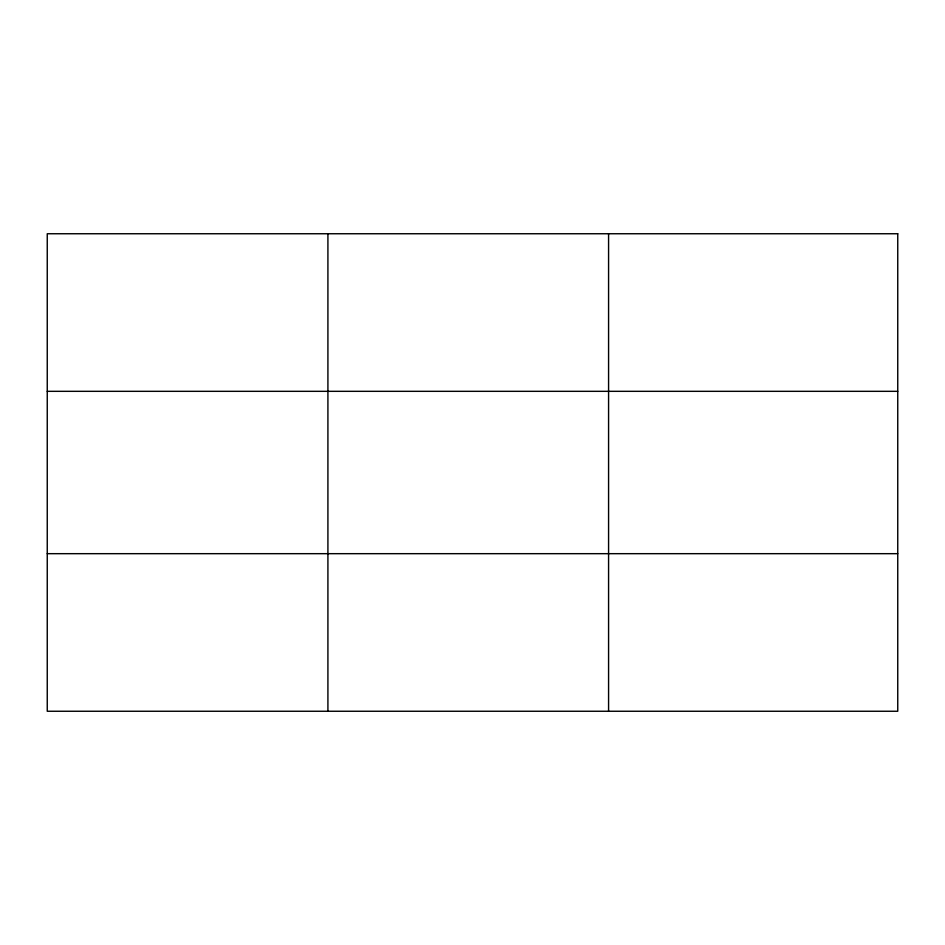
<?xml version="1.0" encoding="UTF-8"?>
<svg xmlns="http://www.w3.org/2000/svg" width="945" height="945" viewBox="0 0 945 945"><rect width="100%" height="100%" fill="white"/><g stroke="black" fill="none" stroke-linecap="round" stroke-linejoin="round"><path stroke-width="1.42" d="M327.915 711.254L327.915 233.746M608.58 711.254L608.58 233.746M47.25 391.324L897.75 391.324M47.25 553.675L897.75 553.675M897.75 233.746L47.25 233.746L47.25 711.254L897.75 711.254L897.75 233.746"/></g></svg>
